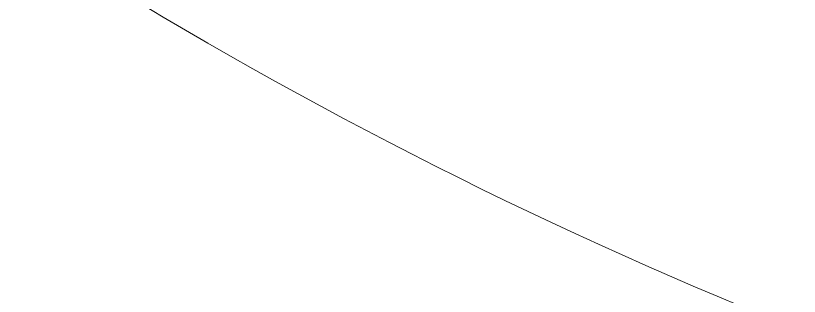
# Model space of a CAD drawing. Extents: x -864 to 2539, y -2536 to -44.
# Drawn here: x 592.59 to 608.85, y -778.36 to -772.54 of the extents above; entities that cross this region are included whole.
import ezdxf

# ---------------------------------------------------------------- set-up
doc = ezdxf.new("R2010")
doc.units = 0
doc.header["$MEASUREMENT"] = 0
doc.layers.add('Layer 1', color=7, linetype='Continuous', lineweight=0)

msp = doc.modelspace()

# ---------------------------------------------------------------- linework, layer by layer
at = {"layer": 'Layer 1'}
for points, knots in [([(978.18, -956.615), (976.98, -952.275), (974.89, -948.625), (971.93, -945.715), (967.19, -941.065), (957.91, -935.055), (943.57, -927.325), (930.41, -920.235), (918.06, -912.845), (906.82, -905.335), (940.44, -868.065), (957.48, -817.305), (957.48, -754.405), (957.48, -712.345), (949.68, -675.185), (934.29, -643.955), (918.86, -612.635), (895.81, -588.145), (865.77, -571.145), (835.78, -554.185), (799.42, -545.585), (757.68, -545.585), (726.93, -545.585), (699.07, -550.465), (674.87, -560.085), (650.63, -569.725), (629.77, -583.845), (612.87, -602.035), (595.97, -620.205), (582.9, -642.535), (574, -668.405), (565.13, -694.195), (560.63, -722.955), (560.63, -753.855), (560.63, -784.205), (564.94, -812.675), (573.45, -838.475), (581.98, -864.345), (594.86, -886.995), (611.75, -905.795), (628.65, -924.635), (649.84, -939.265), (674.73, -949.265), (699.57, -959.255), (728.03, -964.325), (759.33, -964.325), (797.42, -964.325), (830.12, -957.625), (856.54, -944.415), (870.34, -954.305), (883.24, -963.105), (894.9, -970.575), (906.85, -978.245), (917.43, -984.175), (926.34, -988.225), (935.41, -992.335), (943.28, -994.415), (949.73, -994.415), (957.88, -994.415), (964.91, -991.305), (970.64, -985.145), (970.68, -985.105), (970.72, -985.055), (970.76, -985.015), (976.47, -978.825), (979.37, -972.475), (979.37, -966.155), (979.37, -962.675), (978.97, -959.495), (978.18, -956.615)], [0, 0, 0, 0, 1, 1, 1, 2, 2, 2, 3, 3, 3, 4, 4, 4, 5, 5, 5, 6, 6, 6, 7, 7, 7, 8, 8, 8, 9, 9, 9, 10, 10, 10, 11, 11, 11, 12, 12, 12, 13, 13, 13, 14, 14, 14, 15, 15, 15, 16, 16, 16, 17, 17, 17, 18, 18, 18, 19, 19, 19, 20, 20, 20, 21, 21, 21, 22, 22, 22, 23, 23, 23, 23]), ([(566.061, -724.617), (566.074, -724.622), (566.087, -724.625), (566.099, -724.63), (578.973, -728.885), (590.004, -736.443), (601.551, -743.324), (609.546, -756.542), (618.628, -769.455), (629.473, -779.916), (607.218, -766.32), (589.979, -744.415), (565.141, -736.251), (565.37, -732.331), (565.679, -728.454), (566.061, -724.617)], [0, 0, 0, 0, 1, 1, 1, 2, 2, 2, 3, 3, 3, 4, 4, 4, 5, 5, 5, 5]), ([(584.674, -752.286), (598.701, -762.627), (611.018, -774.957), (625.76, -784.065), (602.824, -779.491), (582.765, -767.002), (568.035, -748.083), (567.03, -746.798), (565.669, -746.937), (564.694, -747.721), (564.727, -746.048), (564.772, -744.381), (564.832, -742.721), (572.375, -744.99), (579.421, -748.409), (584.674, -752.286)], [0, 0, 0, 0, 1, 1, 1, 2, 2, 2, 3, 3, 3, 4, 4, 4, 5, 5, 5, 5])]:
    msp.add_open_spline(points, degree=3, knots=knots, dxfattribs=at)

doc.saveas('drawing.dxf')
